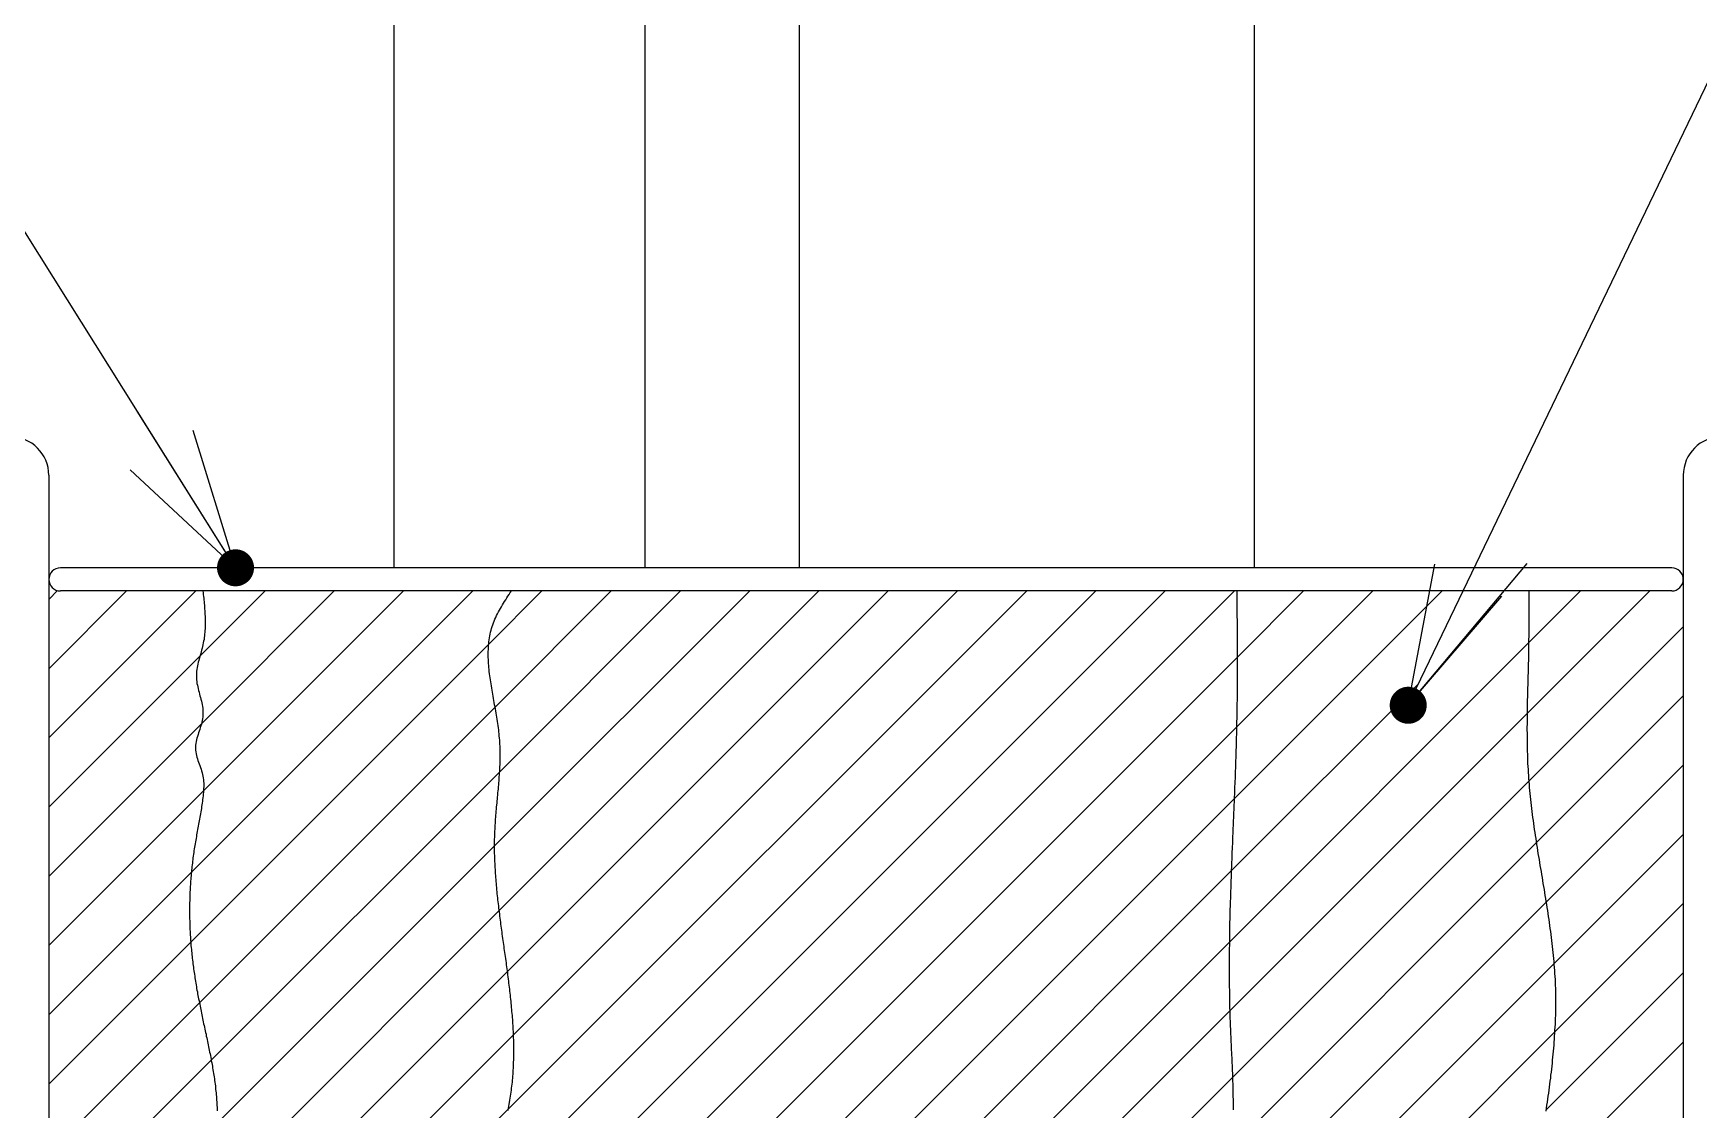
# Model space of a CAD drawing. Extents: x 443 to 1217, y -1921 to -677.
# Drawn here: x 689.72 to 710.76, y -1007.81 to -994.21 of the extents above; entities that cross this region are included whole.
import ezdxf

# ---------------------------------------------------------------- set-up
doc = ezdxf.new("R2010")
doc.units = 0
doc.header["$MEASUREMENT"] = 0
doc.layers.get('0').update_dxf_attribs({"linetype": 'CONTINUOUS'})
doc.layers.add('3', color=8, linetype='CONTINUOUS')
doc.layers.add('5', color=7, linetype='CONTINUOUS')

msp = doc.modelspace()

# ---------------------------------------------------------------- linework, layer by layer
at = {"color": 7, "linetype": 'Continuous'}
for p, q in [((707.091, -1002.703), (717.387, -981.276)), ((692.278, -1000.966), (688.324, -994.661))]:
    msp.add_line(p, q, dxfattribs=at)
at = {"color": 8}
for p, q in [((692.278, -1000.966), (691.036, -998.986)), ((692.278, -1000.966), (691.744, -999.231)), ((692.278, -1000.966), (690.949, -999.73)), ((707.091, -1002.703), (708.595, -1000.913)), ((707.091, -1002.703), (707.427, -1000.919)), ((707.091, -1002.703), (708.274, -1001.326))]:
    msp.add_line(p, q, dxfattribs=at)
at = {"color": 8, "linetype": 'Continuous'}
for p, q in [((689.918, -1001.367), (690.031, -1001.254)), ((689.918, -1003.116), (691.776, -1001.258)), ((689.918, -1002.241), (690.902, -1001.258)), ((691.72, -1004.813), (695.275, -1001.258)), ((691.83, -1002.079), (692.651, -1001.258)), ((691.847, -1002.937), (693.525, -1001.258)), ((691.874, -1003.785), (694.4, -1001.258)), ((695.476, -1001.932), (696.149, -1001.258)), ((695.551, -1004.481), (698.773, -1001.258)), ((695.557, -1002.725), (697.024, -1001.258)), ((695.585, -1008.819), (703.146, -1001.258)), ((695.609, -1005.297), (699.648, -1001.258)), ((695.615, -1003.542), (697.898, -1001.258)), ((695.647, -1010.507), (704.895, -1001.258)), ((695.669, -1009.61), (704.021, -1001.258)), ((695.713, -1006.067), (700.522, -1001.258)), ((695.724, -1007.806), (702.272, -1001.258)), ((695.79, -1006.866), (701.397, -1001.258)), ((704.897, -1003.88), (707.519, -1001.258)), ((704.927, -1002.976), (706.645, -1001.258)), ((704.935, -1002.094), (705.77, -1001.258)), ((708.597, -1002.804), (710.143, -1001.258)), ((708.617, -1001.91), (709.268, -1001.258)), ((708.618, -1003.658), (710.566, -1001.71)), ((691.712, -1005.696), (695.476, -1001.932)), ((704.836, -1005.691), (708.617, -1001.91)), ((689.918, -1003.991), (691.83, -1002.079)), ((695.579, -1011.449), (704.935, -1002.094)), ((704.86, -1004.792), (707.216, -1002.436)), ((708.713, -1004.438), (710.566, -1002.585)), ((691.821, -1006.461), (695.557, -1002.725)), ((704.841, -1006.56), (708.597, -1002.804)), ((689.918, -1004.865), (691.847, -1002.937)), ((695.739, -1012.164), (704.927, -1002.976)), ((708.836, -1005.189), (710.566, -1003.459)), ((691.971, -1007.186), (695.615, -1003.542)), ((704.876, -1007.4), (708.618, -1003.658)), ((689.918, -1005.74), (691.874, -1003.785)), ((695.693, -1013.085), (704.897, -1003.88)), ((692.042, -1007.989), (695.551, -1004.481)), ((704.867, -1008.284), (708.713, -1004.438)), ((708.936, -1005.964), (710.566, -1004.334)), ((689.918, -1006.614), (691.72, -1004.813)), ((695.688, -1013.964), (704.86, -1004.792)), ((691.863, -1009.043), (695.609, -1005.297)), ((704.75, -1009.275), (708.836, -1005.189)), ((708.945, -1006.83), (710.566, -1005.209)), ((689.918, -1007.489), (691.712, -1005.696)), ((695.754, -1014.773), (704.836, -1005.691)), ((704.61, -1010.29), (708.936, -1005.964)), ((691.737, -1010.044), (695.713, -1006.067)), ((708.836, -1007.813), (710.566, -1006.083)), ((689.918, -1008.364), (691.821, -1006.461)), ((695.709, -1015.693), (704.841, -1006.56)), ((704.579, -1011.196), (708.945, -1006.83)), ((691.645, -1011.01), (695.79, -1006.866)), ((708.669, -1008.855), (710.566, -1006.958)), ((689.918, -1009.238), (691.971, -1007.186)), ((696.409, -1015.867), (704.876, -1007.4)), ((691.59, -1011.94), (695.724, -1007.806))]:
    msp.add_line(p, q, dxfattribs=at)
at = {"color": 8, "const_width": 0.234}
for points in [[(692.223, -1001.069, 1), (692.333, -1000.863, 1), (692.223, -1001.069)], [(706.975, -1002.712, 1), (707.208, -1002.694, 1), (706.975, -1002.712)]]:
    msp.add_lwpolyline(points, format="xyb", dxfattribs=at)
at = {"layer": '3', "color": 3, "linetype": 'Continuous'}
for p, q in [((689.918, -999.797), (689.918, -1018.594)), ((710.566, -999.797), (710.566, -1018.594)), ((710.42, -1000.966), (690.065, -1000.966)), ((710.42, -1001.258), (690.065, -1001.258))]:
    msp.add_line(p, q, dxfattribs=at)
at = {"layer": '3', "color": 3}
for p, q in [((691.867, -1001.258), (691.869, -1001.281)), ((691.869, -1001.281), (691.871, -1001.304)), ((691.871, -1001.304), (691.873, -1001.327)), ((691.873, -1001.327), (691.876, -1001.35)), ((691.876, -1001.35), (691.879, -1001.372)), ((695.677, -1001.39), (695.691, -1001.369)), ((695.691, -1001.369), (695.705, -1001.347)), ((695.705, -1001.347), (695.719, -1001.325)), ((695.719, -1001.325), (695.733, -1001.302)), ((695.733, -1001.302), (695.748, -1001.28)), ((695.748, -1001.28), (695.762, -1001.258)), ((704.929, -1001.291), (704.929, -1001.258)), ((704.929, -1001.324), (704.929, -1001.291)), ((704.929, -1001.358), (704.929, -1001.324)), ((704.93, -1001.39), (704.929, -1001.358)), ((708.618, -1001.297), (708.618, -1001.258)), ((708.618, -1001.335), (708.618, -1001.297)), ((708.618, -1001.373), (708.618, -1001.335)), ((691.879, -1001.372), (691.881, -1001.395)), ((691.881, -1001.395), (691.883, -1001.418)), ((691.883, -1001.418), (691.884, -1001.44)), ((691.884, -1001.44), (691.886, -1001.463)), ((691.886, -1001.463), (691.888, -1001.486)), ((691.888, -1001.486), (691.89, -1001.509)), ((691.89, -1001.509), (691.891, -1001.532)), ((691.891, -1001.532), (691.892, -1001.555)), ((691.892, -1001.555), (691.893, -1001.577)), ((691.893, -1001.577), (691.894, -1001.6)), ((695.566, -1001.593), (695.576, -1001.57)), ((695.576, -1001.57), (695.587, -1001.547)), ((695.587, -1001.547), (695.599, -1001.524)), ((695.599, -1001.524), (695.611, -1001.503)), ((695.611, -1001.503), (695.623, -1001.48)), ((695.623, -1001.48), (695.636, -1001.458)), ((695.636, -1001.458), (695.649, -1001.435)), ((695.649, -1001.435), (695.664, -1001.413)), ((695.664, -1001.413), (695.677, -1001.39)), ((704.93, -1001.423), (704.93, -1001.39)), ((704.93, -1001.456), (704.93, -1001.423)), ((704.932, -1001.488), (704.93, -1001.456)), ((704.932, -1001.522), (704.932, -1001.488)), ((704.932, -1001.555), (704.932, -1001.522)), ((704.932, -1001.588), (704.932, -1001.555)), ((708.618, -1001.411), (708.618, -1001.373)), ((708.619, -1001.449), (708.618, -1001.411)), ((708.619, -1001.487), (708.619, -1001.449)), ((708.619, -1001.525), (708.619, -1001.487)), ((708.619, -1001.564), (708.619, -1001.525)), ((708.619, -1001.602), (708.619, -1001.564)), ((691.89, -1001.781), (691.887, -1001.803)), ((691.892, -1001.759), (691.89, -1001.781)), ((691.893, -1001.736), (691.892, -1001.759)), ((691.894, -1001.713), (691.893, -1001.736)), ((691.894, -1001.6), (691.894, -1001.622)), ((691.894, -1001.622), (691.895, -1001.645)), ((691.895, -1001.668), (691.894, -1001.69)), ((691.894, -1001.69), (691.894, -1001.713)), ((691.895, -1001.645), (691.895, -1001.668)), ((695.495, -1001.803), (695.5, -1001.779)), ((695.5, -1001.779), (695.506, -1001.755)), ((695.506, -1001.755), (695.512, -1001.733)), ((695.512, -1001.733), (695.52, -1001.709)), ((695.52, -1001.709), (695.527, -1001.686)), ((695.527, -1001.686), (695.536, -1001.662)), ((695.536, -1001.662), (695.545, -1001.639)), ((695.545, -1001.639), (695.555, -1001.616)), ((695.555, -1001.616), (695.566, -1001.593)), ((704.933, -1001.62), (704.932, -1001.588)), ((704.933, -1001.654), (704.933, -1001.62)), ((704.933, -1001.687), (704.933, -1001.654)), ((704.933, -1001.719), (704.933, -1001.687)), ((704.933, -1001.752), (704.933, -1001.719)), ((704.934, -1001.786), (704.933, -1001.752)), ((704.934, -1001.819), (704.934, -1001.786)), ((708.618, -1001.755), (708.619, -1001.717)), ((708.618, -1001.794), (708.618, -1001.755)), ((708.619, -1001.64), (708.619, -1001.602)), ((708.619, -1001.678), (708.619, -1001.64)), ((708.619, -1001.717), (708.619, -1001.678)), ((691.857, -1001.982), (691.85, -1002.005)), ((691.862, -1001.96), (691.857, -1001.982)), ((691.867, -1001.939), (691.862, -1001.96)), ((691.871, -1001.916), (691.867, -1001.939)), ((691.875, -1001.893), (691.871, -1001.916)), ((691.88, -1001.871), (691.875, -1001.893)), ((691.883, -1001.848), (691.88, -1001.871)), ((691.885, -1001.826), (691.883, -1001.848)), ((691.887, -1001.803), (691.885, -1001.826)), ((695.471, -1002.025), (695.472, -1002)), ((695.472, -1002), (695.473, -1001.975)), ((695.473, -1001.975), (695.474, -1001.949)), ((695.474, -1001.949), (695.476, -1001.925)), ((695.476, -1001.925), (695.479, -1001.9)), ((695.479, -1001.9), (695.482, -1001.876)), ((695.482, -1001.876), (695.486, -1001.851)), ((695.486, -1001.851), (695.49, -1001.827)), ((695.49, -1001.827), (695.495, -1001.803)), ((704.934, -1001.851), (704.934, -1001.819)), ((704.934, -1001.884), (704.934, -1001.851)), ((704.934, -1001.918), (704.934, -1001.884)), ((704.934, -1001.951), (704.934, -1001.918)), ((704.935, -1001.983), (704.934, -1001.951)), ((704.935, -1002.016), (704.935, -1001.983)), ((708.615, -1002.022), (708.616, -1001.984)), ((708.616, -1001.946), (708.617, -1001.908)), ((708.616, -1001.984), (708.616, -1001.946)), ((708.617, -1001.87), (708.618, -1001.832)), ((708.617, -1001.908), (708.617, -1001.87)), ((708.618, -1001.832), (708.618, -1001.794)), ((691.798, -1002.204), (691.794, -1002.226)), ((691.802, -1002.183), (691.798, -1002.204)), ((691.808, -1002.16), (691.802, -1002.183)), ((691.813, -1002.138), (691.808, -1002.16)), ((691.82, -1002.116), (691.813, -1002.138)), ((691.826, -1002.093), (691.82, -1002.116)), ((691.832, -1002.072), (691.826, -1002.093)), ((691.838, -1002.05), (691.832, -1002.072)), ((691.845, -1002.027), (691.838, -1002.05)), ((691.85, -1002.005), (691.845, -1002.027)), ((695.471, -1002.049), (695.471, -1002.025)), ((695.471, -1002.075), (695.471, -1002.049)), ((695.471, -1002.1), (695.471, -1002.075)), ((695.472, -1002.125), (695.471, -1002.1)), ((695.473, -1002.15), (695.472, -1002.125)), ((695.475, -1002.175), (695.473, -1002.15)), ((695.477, -1002.201), (695.475, -1002.175)), ((695.479, -1002.226), (695.477, -1002.201)), ((704.935, -1002.049), (704.935, -1002.016)), ((704.935, -1002.082), (704.935, -1002.049)), ((704.935, -1002.115), (704.935, -1002.082)), ((704.935, -1002.148), (704.935, -1002.115)), ((704.935, -1002.18), (704.935, -1002.148)), ((704.935, -1002.214), (704.935, -1002.18)), ((708.611, -1002.214), (708.612, -1002.176)), ((708.612, -1002.176), (708.613, -1002.137)), ((708.613, -1002.099), (708.614, -1002.061)), ((708.613, -1002.137), (708.613, -1002.099)), ((708.614, -1002.061), (708.615, -1002.022)), ((691.784, -1002.316), (691.783, -1002.337)), ((691.783, -1002.337), (691.784, -1002.36)), ((691.785, -1002.293), (691.784, -1002.316)), ((691.784, -1002.36), (691.785, -1002.382)), ((691.787, -1002.271), (691.785, -1002.293)), ((691.785, -1002.382), (691.788, -1002.404)), ((691.79, -1002.249), (691.787, -1002.271)), ((691.788, -1002.404), (691.791, -1002.427)), ((691.794, -1002.226), (691.79, -1002.249)), ((695.482, -1002.252), (695.479, -1002.226)), ((695.484, -1002.277), (695.482, -1002.252)), ((695.487, -1002.304), (695.484, -1002.277)), ((695.49, -1002.33), (695.487, -1002.304)), ((695.494, -1002.356), (695.49, -1002.33)), ((695.498, -1002.381), (695.494, -1002.356)), ((695.501, -1002.407), (695.498, -1002.381)), ((695.506, -1002.433), (695.501, -1002.407)), ((704.934, -1002.412), (704.935, -1002.379)), ((704.934, -1002.444), (704.934, -1002.412)), ((704.935, -1002.247), (704.935, -1002.214)), ((704.935, -1002.28), (704.935, -1002.247)), ((704.935, -1002.312), (704.935, -1002.28)), ((704.935, -1002.346), (704.935, -1002.312)), ((704.935, -1002.379), (704.935, -1002.346)), ((708.605, -1002.405), (708.606, -1002.367)), ((708.605, -1002.443), (708.605, -1002.405)), ((708.606, -1002.367), (708.607, -1002.329)), ((708.607, -1002.329), (708.609, -1002.291)), ((708.609, -1002.291), (708.61, -1002.252)), ((708.61, -1002.252), (708.611, -1002.214)), ((691.791, -1002.427), (691.796, -1002.449)), ((691.796, -1002.449), (691.8, -1002.471)), ((691.8, -1002.471), (691.806, -1002.493)), ((691.806, -1002.493), (691.811, -1002.516)), ((691.811, -1002.516), (691.817, -1002.538)), ((691.817, -1002.538), (691.823, -1002.561)), ((691.823, -1002.561), (691.829, -1002.583)), ((691.829, -1002.583), (691.835, -1002.606)), ((691.835, -1002.606), (691.841, -1002.627)), ((691.841, -1002.627), (691.846, -1002.65)), ((695.51, -1002.459), (695.506, -1002.433)), ((695.514, -1002.486), (695.51, -1002.459)), ((695.519, -1002.512), (695.514, -1002.486)), ((695.523, -1002.538), (695.519, -1002.512)), ((695.527, -1002.564), (695.523, -1002.538)), ((695.533, -1002.59), (695.527, -1002.564)), ((695.537, -1002.616), (695.533, -1002.59)), ((695.542, -1002.643), (695.537, -1002.616)), ((704.933, -1002.576), (704.934, -1002.543)), ((704.933, -1002.609), (704.933, -1002.576)), ((704.933, -1002.643), (704.933, -1002.609)), ((704.934, -1002.477), (704.934, -1002.444)), ((704.934, -1002.511), (704.934, -1002.477)), ((704.934, -1002.543), (704.934, -1002.511)), ((708.6, -1002.635), (708.601, -1002.597)), ((708.601, -1002.597), (708.602, -1002.558)), ((708.602, -1002.558), (708.603, -1002.519)), ((708.603, -1002.519), (708.604, -1002.481)), ((708.604, -1002.481), (708.605, -1002.443)), ((691.846, -1002.65), (691.851, -1002.672)), ((691.851, -1002.672), (691.856, -1002.695)), ((691.856, -1002.695), (691.86, -1002.717)), ((691.86, -1002.717), (691.863, -1002.74)), ((691.863, -1002.74), (691.866, -1002.761)), ((691.867, -1002.829), (691.865, -1002.851)), ((691.866, -1002.761), (691.867, -1002.784)), ((691.867, -1002.784), (691.867, -1002.806)), ((691.867, -1002.806), (691.867, -1002.829)), ((695.547, -1002.67), (695.542, -1002.643)), ((695.551, -1002.696), (695.547, -1002.67)), ((695.556, -1002.722), (695.551, -1002.696)), ((695.561, -1002.748), (695.556, -1002.722)), ((695.566, -1002.774), (695.561, -1002.748)), ((695.57, -1002.802), (695.566, -1002.774)), ((695.574, -1002.828), (695.57, -1002.802)), ((695.579, -1002.854), (695.574, -1002.828)), ((704.929, -1002.84), (704.93, -1002.807)), ((704.929, -1002.873), (704.929, -1002.84)), ((704.93, -1002.773), (704.932, -1002.741)), ((704.93, -1002.807), (704.93, -1002.773)), ((704.932, -1002.675), (704.933, -1002.643)), ((704.932, -1002.708), (704.932, -1002.675)), ((704.932, -1002.741), (704.932, -1002.708)), ((708.597, -1002.864), (708.598, -1002.826)), ((708.598, -1002.788), (708.599, -1002.749)), ((708.598, -1002.826), (708.598, -1002.788)), ((708.599, -1002.711), (708.6, -1002.673)), ((708.599, -1002.749), (708.599, -1002.711)), ((708.6, -1002.673), (708.6, -1002.635)), ((691.812, -1003.051), (691.805, -1003.074)), ((691.819, -1003.029), (691.812, -1003.051)), ((691.826, -1003.007), (691.819, -1003.029)), ((691.833, -1002.985), (691.826, -1003.007)), ((691.839, -1002.963), (691.833, -1002.985)), ((691.846, -1002.94), (691.839, -1002.963)), ((691.851, -1002.918), (691.846, -1002.94)), ((691.857, -1002.895), (691.851, -1002.918)), ((691.861, -1002.874), (691.857, -1002.895)), ((691.865, -1002.851), (691.861, -1002.874)), ((695.583, -1002.88), (695.579, -1002.854)), ((695.587, -1002.906), (695.583, -1002.88)), ((695.592, -1002.932), (695.587, -1002.906)), ((695.595, -1002.96), (695.592, -1002.932)), ((695.598, -1002.986), (695.595, -1002.96)), ((695.602, -1003.012), (695.598, -1002.986)), ((695.605, -1003.038), (695.602, -1003.012)), ((695.608, -1003.064), (695.605, -1003.038)), ((704.925, -1003.037), (704.926, -1003.004)), ((704.925, -1003.071), (704.925, -1003.037)), ((704.926, -1003.004), (704.927, -1002.972)), ((704.927, -1002.972), (704.928, -1002.939)), ((704.928, -1002.905), (704.929, -1002.873)), ((704.928, -1002.939), (704.928, -1002.905)), ((708.595, -1002.978), (708.597, -1002.94)), ((708.595, -1003.016), (708.595, -1002.978)), ((708.597, -1003.055), (708.595, -1003.016)), ((708.597, -1002.902), (708.597, -1002.864)), ((708.597, -1002.94), (708.597, -1002.902)), ((691.773, -1003.228), (691.772, -1003.25)), ((691.772, -1003.25), (691.773, -1003.271)), ((691.774, -1003.206), (691.773, -1003.228)), ((691.777, -1003.184), (691.774, -1003.206)), ((691.782, -1003.162), (691.777, -1003.184)), ((691.786, -1003.14), (691.782, -1003.162)), ((691.791, -1003.118), (691.786, -1003.14)), ((691.798, -1003.096), (691.791, -1003.118)), ((691.805, -1003.074), (691.798, -1003.096)), ((695.61, -1003.09), (695.608, -1003.064)), ((695.612, -1003.117), (695.61, -1003.09)), ((695.615, -1003.143), (695.612, -1003.117)), ((695.617, -1003.169), (695.615, -1003.143)), ((695.618, -1003.195), (695.617, -1003.169)), ((695.619, -1003.221), (695.618, -1003.195)), ((695.62, -1003.247), (695.619, -1003.221)), ((695.621, -1003.272), (695.62, -1003.247)), ((704.92, -1003.268), (704.921, -1003.235)), ((704.921, -1003.235), (704.922, -1003.202)), ((704.922, -1003.169), (704.923, -1003.136)), ((704.922, -1003.202), (704.922, -1003.169)), ((704.923, -1003.136), (704.924, -1003.104)), ((704.924, -1003.104), (704.925, -1003.071)), ((708.597, -1003.094), (708.597, -1003.055)), ((708.597, -1003.132), (708.597, -1003.094)), ((708.597, -1003.17), (708.597, -1003.132)), ((708.598, -1003.208), (708.597, -1003.17)), ((708.599, -1003.246), (708.598, -1003.208)), ((708.6, -1003.284), (708.599, -1003.246)), ((691.773, -1003.271), (691.776, -1003.293)), ((691.776, -1003.293), (691.779, -1003.315)), ((691.779, -1003.315), (691.785, -1003.337)), ((691.785, -1003.337), (691.79, -1003.359)), ((691.79, -1003.359), (691.797, -1003.379)), ((691.797, -1003.379), (691.803, -1003.401)), ((691.803, -1003.401), (691.811, -1003.423)), ((691.811, -1003.423), (691.82, -1003.445)), ((691.82, -1003.445), (691.827, -1003.466)), ((691.827, -1003.466), (691.835, -1003.488)), ((695.618, -1003.48), (695.619, -1003.453)), ((695.619, -1003.453), (695.62, -1003.428)), ((695.62, -1003.402), (695.621, -1003.376)), ((695.62, -1003.428), (695.62, -1003.402)), ((695.621, -1003.299), (695.621, -1003.272)), ((695.621, -1003.325), (695.621, -1003.299)), ((695.621, -1003.351), (695.621, -1003.325)), ((695.621, -1003.376), (695.621, -1003.351)), ((704.912, -1003.498), (704.913, -1003.465)), ((704.913, -1003.465), (704.914, -1003.433)), ((704.914, -1003.433), (704.915, -1003.4)), ((704.915, -1003.4), (704.916, -1003.366)), ((704.916, -1003.366), (704.917, -1003.334)), ((704.917, -1003.334), (704.918, -1003.301)), ((704.918, -1003.301), (704.92, -1003.268)), ((708.601, -1003.323), (708.6, -1003.284)), ((708.602, -1003.361), (708.601, -1003.323)), ((708.603, -1003.399), (708.602, -1003.361)), ((708.604, -1003.437), (708.603, -1003.399)), ((708.606, -1003.475), (708.604, -1003.437)), ((691.835, -1003.488), (691.843, -1003.51)), ((691.843, -1003.51), (691.85, -1003.532)), ((691.85, -1003.532), (691.857, -1003.555)), ((691.857, -1003.555), (691.862, -1003.577)), ((691.862, -1003.577), (691.867, -1003.598)), ((691.867, -1003.598), (691.871, -1003.621)), ((691.871, -1003.621), (691.873, -1003.643)), ((691.873, -1003.643), (691.875, -1003.666)), ((691.875, -1003.666), (691.876, -1003.689)), ((695.605, -1003.684), (695.607, -1003.658)), ((695.607, -1003.658), (695.608, -1003.633)), ((695.608, -1003.633), (695.61, -1003.607)), ((695.61, -1003.607), (695.612, -1003.582)), ((695.612, -1003.582), (695.614, -1003.556)), ((695.614, -1003.556), (695.616, -1003.531)), ((695.616, -1003.531), (695.617, -1003.505)), ((695.617, -1003.505), (695.618, -1003.48)), ((704.904, -1003.696), (704.905, -1003.663)), ((704.905, -1003.663), (704.908, -1003.63)), ((704.908, -1003.63), (704.909, -1003.597)), ((704.909, -1003.597), (704.91, -1003.565)), ((704.91, -1003.565), (704.911, -1003.532)), ((704.911, -1003.532), (704.912, -1003.498)), ((708.609, -1003.513), (708.606, -1003.475)), ((708.611, -1003.551), (708.609, -1003.513)), ((708.613, -1003.59), (708.611, -1003.551)), ((708.615, -1003.628), (708.613, -1003.59)), ((708.618, -1003.666), (708.615, -1003.628)), ((708.622, -1003.704), (708.618, -1003.666)), ((691.861, -1003.894), (691.859, -1003.915)), ((691.865, -1003.871), (691.861, -1003.894)), ((691.868, -1003.848), (691.865, -1003.871)), ((691.87, -1003.825), (691.868, -1003.848)), ((691.872, -1003.802), (691.87, -1003.825)), ((691.874, -1003.779), (691.872, -1003.802)), ((691.875, -1003.756), (691.874, -1003.779)), ((691.876, -1003.735), (691.875, -1003.756)), ((691.876, -1003.689), (691.876, -1003.712)), ((691.876, -1003.712), (691.876, -1003.735)), ((695.583, -1003.913), (695.586, -1003.887)), ((695.586, -1003.887), (695.588, -1003.862)), ((695.588, -1003.862), (695.591, -1003.837)), ((695.591, -1003.837), (695.593, -1003.811)), ((695.593, -1003.811), (695.595, -1003.786)), ((695.595, -1003.786), (695.598, -1003.761)), ((695.598, -1003.761), (695.6, -1003.735)), ((695.6, -1003.735), (695.603, -1003.71)), ((695.603, -1003.71), (695.605, -1003.684)), ((704.896, -1003.926), (704.897, -1003.894)), ((704.897, -1003.894), (704.898, -1003.861)), ((704.898, -1003.861), (704.9, -1003.828)), ((704.9, -1003.828), (704.901, -1003.795)), ((704.901, -1003.795), (704.902, -1003.762)), ((704.902, -1003.762), (704.903, -1003.729)), ((704.903, -1003.729), (704.904, -1003.696)), ((708.625, -1003.741), (708.622, -1003.704)), ((708.628, -1003.779), (708.625, -1003.741)), ((708.631, -1003.817), (708.628, -1003.779)), ((708.636, -1003.856), (708.631, -1003.817)), ((708.639, -1003.894), (708.636, -1003.856)), ((708.643, -1003.932), (708.639, -1003.894)), ((691.831, -1004.095), (691.827, -1004.118)), ((691.835, -1004.074), (691.831, -1004.095)), ((691.838, -1004.051), (691.835, -1004.074)), ((691.842, -1004.029), (691.838, -1004.051)), ((691.846, -1004.006), (691.842, -1004.029)), ((691.849, -1003.983), (691.846, -1004.006)), ((691.853, -1003.961), (691.849, -1003.983)), ((691.856, -1003.938), (691.853, -1003.961)), ((691.859, -1003.915), (691.856, -1003.938)), ((695.566, -1004.116), (695.568, -1004.091)), ((695.568, -1004.091), (695.57, -1004.066)), ((695.57, -1004.066), (695.572, -1004.04)), ((695.572, -1004.04), (695.574, -1004.015)), ((695.574, -1004.015), (695.576, -1003.99)), ((695.576, -1003.99), (695.579, -1003.963)), ((695.579, -1003.963), (695.581, -1003.938)), ((695.581, -1003.938), (695.583, -1003.913)), ((704.887, -1004.124), (704.889, -1004.091)), ((704.889, -1004.091), (704.89, -1004.058)), ((704.89, -1004.058), (704.891, -1004.026)), ((704.891, -1004.026), (704.892, -1003.993)), ((704.892, -1003.993), (704.894, -1003.959)), ((704.894, -1003.959), (704.896, -1003.926)), ((708.648, -1003.97), (708.643, -1003.932)), ((708.652, -1004.008), (708.648, -1003.97)), ((708.658, -1004.046), (708.652, -1004.008)), ((708.662, -1004.084), (708.658, -1004.046)), ((708.667, -1004.121), (708.662, -1004.084)), ((691.795, -1004.296), (691.791, -1004.318)), ((691.799, -1004.274), (691.795, -1004.296)), ((691.803, -1004.251), (691.799, -1004.274)), ((691.807, -1004.229), (691.803, -1004.251)), ((691.811, -1004.206), (691.807, -1004.229)), ((691.815, -1004.185), (691.811, -1004.206)), ((691.819, -1004.163), (691.815, -1004.185)), ((691.823, -1004.14), (691.819, -1004.163)), ((691.827, -1004.118), (691.823, -1004.14)), ((695.554, -1004.32), (695.555, -1004.294)), ((695.555, -1004.294), (695.556, -1004.269)), ((695.556, -1004.269), (695.557, -1004.244)), ((695.557, -1004.244), (695.558, -1004.217)), ((695.558, -1004.217), (695.56, -1004.192)), ((695.56, -1004.192), (695.561, -1004.167)), ((695.561, -1004.167), (695.563, -1004.141)), ((695.563, -1004.141), (695.566, -1004.116)), ((704.879, -1004.322), (704.88, -1004.289)), ((704.88, -1004.289), (704.881, -1004.256)), ((704.881, -1004.256), (704.884, -1004.223)), ((704.884, -1004.223), (704.885, -1004.19)), ((704.885, -1004.19), (704.886, -1004.157)), ((704.886, -1004.157), (704.887, -1004.124)), ((708.672, -1004.16), (708.667, -1004.121)), ((708.677, -1004.198), (708.672, -1004.16)), ((708.683, -1004.236), (708.677, -1004.198)), ((708.688, -1004.274), (708.683, -1004.236)), ((708.694, -1004.312), (708.688, -1004.274)), ((708.699, -1004.349), (708.694, -1004.312)), ((691.757, -1004.518), (691.753, -1004.541)), ((691.76, -1004.496), (691.757, -1004.518)), ((691.764, -1004.473), (691.76, -1004.496)), ((691.768, -1004.452), (691.764, -1004.473)), ((691.772, -1004.43), (691.768, -1004.452)), ((691.775, -1004.407), (691.772, -1004.43)), ((691.779, -1004.385), (691.775, -1004.407)), ((691.783, -1004.362), (691.779, -1004.385)), ((691.787, -1004.341), (691.783, -1004.362)), ((691.791, -1004.318), (691.787, -1004.341)), ((695.55, -1004.472), (695.551, -1004.446)), ((695.551, -1004.497), (695.55, -1004.472)), ((695.551, -1004.396), (695.552, -1004.37)), ((695.551, -1004.421), (695.551, -1004.396)), ((695.551, -1004.446), (695.551, -1004.421)), ((695.551, -1004.523), (695.551, -1004.497)), ((695.551, -1004.549), (695.551, -1004.523)), ((695.552, -1004.345), (695.554, -1004.32)), ((695.552, -1004.37), (695.552, -1004.345)), ((704.869, -1004.552), (704.872, -1004.519)), ((704.872, -1004.519), (704.873, -1004.487)), ((704.873, -1004.487), (704.874, -1004.454)), ((704.874, -1004.454), (704.875, -1004.42)), ((704.875, -1004.42), (704.876, -1004.387)), ((704.876, -1004.387), (704.878, -1004.355)), ((704.878, -1004.355), (704.879, -1004.322)), ((708.706, -1004.387), (708.699, -1004.349)), ((708.711, -1004.426), (708.706, -1004.387)), ((708.718, -1004.464), (708.711, -1004.426)), ((708.723, -1004.502), (708.718, -1004.464)), ((708.73, -1004.539), (708.723, -1004.502)), ((691.729, -1004.721), (691.727, -1004.743)), ((691.733, -1004.698), (691.729, -1004.721)), ((691.735, -1004.675), (691.733, -1004.698)), ((691.738, -1004.653), (691.735, -1004.675)), ((691.74, -1004.63), (691.738, -1004.653)), ((691.744, -1004.609), (691.74, -1004.63)), ((691.747, -1004.586), (691.744, -1004.609)), ((691.75, -1004.563), (691.747, -1004.586)), ((691.753, -1004.541), (691.75, -1004.563)), ((695.551, -1004.574), (695.551, -1004.549)), ((695.552, -1004.6), (695.551, -1004.574)), ((695.554, -1004.625), (695.552, -1004.6)), ((695.554, -1004.65), (695.554, -1004.625)), ((695.555, -1004.676), (695.554, -1004.65)), ((695.556, -1004.701), (695.555, -1004.676)), ((695.558, -1004.727), (695.556, -1004.701)), ((695.559, -1004.752), (695.558, -1004.727)), ((704.862, -1004.75), (704.863, -1004.717)), ((704.863, -1004.717), (704.865, -1004.684)), ((704.865, -1004.684), (704.866, -1004.651)), ((704.866, -1004.651), (704.867, -1004.618)), ((704.867, -1004.618), (704.868, -1004.586)), ((704.868, -1004.586), (704.869, -1004.552)), ((708.735, -1004.577), (708.73, -1004.539)), ((708.742, -1004.615), (708.735, -1004.577)), ((708.748, -1004.653), (708.742, -1004.615)), ((708.754, -1004.691), (708.748, -1004.653)), ((708.76, -1004.728), (708.754, -1004.691)), ((708.767, -1004.767), (708.76, -1004.728)), ((691.711, -1004.925), (691.709, -1004.946)), ((691.712, -1004.902), (691.711, -1004.925)), ((691.714, -1004.879), (691.712, -1004.902)), ((691.716, -1004.856), (691.714, -1004.879)), ((691.718, -1004.833), (691.716, -1004.856)), ((691.721, -1004.811), (691.718, -1004.833)), ((691.723, -1004.788), (691.721, -1004.811)), ((691.725, -1004.766), (691.723, -1004.788)), ((691.727, -1004.743), (691.725, -1004.766)), ((695.56, -1004.778), (695.559, -1004.752)), ((695.562, -1004.804), (695.56, -1004.778)), ((695.563, -1004.829), (695.562, -1004.804)), ((695.566, -1004.855), (695.563, -1004.829)), ((695.567, -1004.88), (695.566, -1004.855)), ((695.569, -1004.906), (695.567, -1004.88)), ((695.571, -1004.931), (695.569, -1004.906)), ((695.573, -1004.956), (695.571, -1004.931)), ((704.855, -1004.948), (704.856, -1004.915)), ((704.856, -1004.915), (704.857, -1004.881)), ((704.857, -1004.881), (704.858, -1004.848)), ((704.858, -1004.848), (704.86, -1004.816)), ((704.86, -1004.816), (704.861, -1004.783)), ((704.861, -1004.783), (704.862, -1004.75)), ((708.773, -1004.805), (708.767, -1004.767)), ((708.78, -1004.843), (708.773, -1004.805)), ((708.786, -1004.88), (708.78, -1004.843)), ((708.792, -1004.918), (708.786, -1004.88)), ((708.798, -1004.956), (708.792, -1004.918)), ((691.7, -1005.128), (691.699, -1005.151)), ((691.699, -1005.151), (691.699, -1005.174)), ((691.701, -1005.106), (691.7, -1005.128)), ((691.702, -1005.083), (691.701, -1005.106)), ((691.703, -1005.038), (691.702, -1005.061)), ((691.702, -1005.061), (691.702, -1005.083)), ((691.705, -1005.015), (691.703, -1005.038)), ((691.706, -1004.992), (691.705, -1005.015)), ((691.708, -1004.969), (691.706, -1004.992)), ((691.709, -1004.946), (691.708, -1004.969)), ((695.575, -1004.982), (695.573, -1004.956)), ((695.578, -1005.007), (695.575, -1004.982)), ((695.58, -1005.034), (695.578, -1005.007)), ((695.583, -1005.059), (695.58, -1005.034)), ((695.585, -1005.085), (695.583, -1005.059)), ((695.587, -1005.11), (695.585, -1005.085)), ((695.591, -1005.136), (695.587, -1005.11)), ((695.593, -1005.161), (695.591, -1005.136)), ((704.848, -1005.178), (704.849, -1005.145)), ((704.849, -1005.145), (704.85, -1005.112)), ((704.85, -1005.112), (704.851, -1005.079)), ((704.851, -1005.079), (704.852, -1005.047)), ((704.852, -1005.047), (704.853, -1005.013)), ((704.853, -1005.013), (704.854, -1004.98)), ((704.854, -1004.98), (704.855, -1004.948)), ((708.805, -1004.994), (708.798, -1004.956)), ((708.811, -1005.031), (708.805, -1004.994)), ((708.817, -1005.07), (708.811, -1005.031)), ((708.823, -1005.108), (708.817, -1005.07)), ((708.83, -1005.146), (708.823, -1005.108)), ((708.835, -1005.183), (708.83, -1005.146)), ((691.698, -1005.243), (691.697, -1005.265)), ((691.697, -1005.265), (691.697, -1005.288)), ((691.697, -1005.288), (691.697, -1005.31)), ((691.697, -1005.31), (691.697, -1005.333)), ((691.697, -1005.333), (691.698, -1005.356)), ((691.699, -1005.174), (691.698, -1005.197)), ((691.698, -1005.197), (691.698, -1005.22)), ((691.698, -1005.22), (691.698, -1005.243)), ((691.698, -1005.356), (691.698, -1005.379)), ((695.596, -1005.187), (695.593, -1005.161)), ((695.599, -1005.212), (695.596, -1005.187)), ((695.602, -1005.239), (695.599, -1005.212)), ((695.605, -1005.264), (695.602, -1005.239)), ((695.608, -1005.29), (695.605, -1005.264)), ((695.611, -1005.315), (695.608, -1005.29)), ((695.615, -1005.341), (695.611, -1005.315)), ((695.618, -1005.366), (695.615, -1005.341)), ((695.621, -1005.392), (695.618, -1005.366)), ((704.842, -1005.376), (704.843, -1005.343)), ((704.843, -1005.309), (704.844, -1005.277)), ((704.843, -1005.343), (704.843, -1005.309)), ((704.844, -1005.277), (704.845, -1005.244)), ((704.845, -1005.244), (704.846, -1005.211)), ((704.846, -1005.211), (704.848, -1005.178)), ((708.842, -1005.221), (708.835, -1005.183)), ((708.847, -1005.259), (708.842, -1005.221)), ((708.854, -1005.296), (708.847, -1005.259)), ((708.859, -1005.334), (708.854, -1005.296)), ((708.865, -1005.373), (708.859, -1005.334)), ((691.698, -1005.379), (691.698, -1005.402)), ((691.698, -1005.402), (691.699, -1005.425)), ((691.699, -1005.425), (691.699, -1005.447)), ((691.699, -1005.447), (691.7, -1005.47)), ((691.7, -1005.47), (691.701, -1005.492)), ((691.701, -1005.492), (691.701, -1005.515)), ((691.701, -1005.515), (691.702, -1005.538)), ((691.702, -1005.538), (691.703, -1005.561)), ((691.703, -1005.561), (691.704, -1005.584)), ((695.624, -1005.417), (695.621, -1005.392)), ((695.628, -1005.443), (695.624, -1005.417)), ((695.631, -1005.468), (695.628, -1005.443)), ((695.634, -1005.495), (695.631, -1005.468)), ((695.637, -1005.52), (695.634, -1005.495)), ((695.642, -1005.546), (695.637, -1005.52)), ((695.645, -1005.571), (695.642, -1005.546)), ((695.648, -1005.597), (695.645, -1005.571)), ((704.837, -1005.606), (704.838, -1005.573)), ((704.838, -1005.573), (704.839, -1005.54)), ((704.839, -1005.508), (704.84, -1005.474)), ((704.839, -1005.54), (704.839, -1005.508)), ((704.84, -1005.441), (704.841, -1005.409)), ((704.84, -1005.474), (704.84, -1005.441)), ((704.841, -1005.409), (704.842, -1005.376)), ((708.87, -1005.411), (708.865, -1005.373)), ((708.876, -1005.448), (708.87, -1005.411)), ((708.881, -1005.486), (708.876, -1005.448)), ((708.886, -1005.524), (708.881, -1005.486)), ((708.892, -1005.561), (708.886, -1005.524)), ((708.896, -1005.599), (708.892, -1005.561)), ((691.704, -1005.584), (691.706, -1005.606)), ((691.706, -1005.606), (691.708, -1005.629)), ((691.708, -1005.629), (691.709, -1005.652)), ((691.709, -1005.652), (691.711, -1005.674)), ((691.711, -1005.674), (691.712, -1005.697)), ((691.712, -1005.697), (691.714, -1005.719)), ((691.714, -1005.719), (691.715, -1005.742)), ((691.715, -1005.742), (691.717, -1005.765)), ((691.717, -1005.765), (691.72, -1005.788)), ((691.72, -1005.788), (691.722, -1005.81)), ((695.652, -1005.622), (695.648, -1005.597)), ((695.656, -1005.648), (695.652, -1005.622)), ((695.659, -1005.674), (695.656, -1005.648)), ((695.663, -1005.7), (695.659, -1005.674)), ((695.666, -1005.726), (695.663, -1005.7)), ((695.67, -1005.751), (695.666, -1005.726)), ((695.673, -1005.777), (695.67, -1005.751)), ((695.677, -1005.802), (695.673, -1005.777)), ((704.835, -1005.77), (704.836, -1005.738)), ((704.835, -1005.804), (704.835, -1005.77)), ((704.836, -1005.705), (704.837, -1005.672)), ((704.836, -1005.738), (704.836, -1005.705)), ((704.837, -1005.64), (704.837, -1005.606)), ((704.837, -1005.672), (704.837, -1005.64)), ((708.901, -1005.637), (708.896, -1005.599)), ((708.906, -1005.674), (708.901, -1005.637)), ((708.91, -1005.713), (708.906, -1005.674)), ((708.915, -1005.751), (708.91, -1005.713)), ((708.919, -1005.788), (708.915, -1005.751)), ((708.922, -1005.826), (708.919, -1005.788)), ((691.722, -1005.81), (691.724, -1005.832)), ((691.724, -1005.832), (691.726, -1005.855)), ((691.726, -1005.855), (691.729, -1005.877)), ((691.729, -1005.877), (691.732, -1005.9)), ((691.732, -1005.9), (691.734, -1005.923)), ((691.734, -1005.923), (691.737, -1005.945)), ((691.737, -1005.945), (691.739, -1005.968)), ((691.739, -1005.968), (691.742, -1005.989)), ((691.742, -1005.989), (691.746, -1006.012)), ((695.681, -1005.828), (695.677, -1005.802)), ((695.684, -1005.853), (695.681, -1005.828)), ((695.688, -1005.879), (695.684, -1005.853)), ((695.691, -1005.904), (695.688, -1005.879)), ((695.695, -1005.931), (695.691, -1005.904)), ((695.699, -1005.956), (695.695, -1005.931)), ((695.702, -1005.982), (695.699, -1005.956)), ((695.705, -1006.008), (695.702, -1005.982)), ((704.833, -1005.902), (704.835, -1005.87)), ((704.833, -1005.936), (704.833, -1005.902)), ((704.833, -1005.969), (704.833, -1005.936)), ((704.833, -1006.001), (704.833, -1005.969)), ((704.835, -1005.837), (704.835, -1005.804)), ((704.835, -1005.87), (704.835, -1005.837)), ((708.927, -1005.864), (708.922, -1005.826)), ((708.93, -1005.902), (708.927, -1005.864)), ((708.933, -1005.939), (708.93, -1005.902)), ((708.937, -1005.977), (708.933, -1005.939)), ((708.94, -1006.016), (708.937, -1005.977)), ((691.746, -1006.012), (691.749, -1006.035)), ((691.749, -1006.035), (691.752, -1006.057)), ((691.752, -1006.057), (691.756, -1006.08)), ((691.756, -1006.08), (691.759, -1006.102)), ((691.759, -1006.102), (691.762, -1006.125)), ((691.762, -1006.125), (691.765, -1006.146)), ((691.765, -1006.146), (691.769, -1006.169)), ((691.769, -1006.169), (691.772, -1006.191)), ((691.772, -1006.191), (691.776, -1006.214)), ((695.709, -1006.033), (695.705, -1006.008)), ((695.713, -1006.059), (695.709, -1006.033)), ((695.716, -1006.084), (695.713, -1006.059)), ((695.719, -1006.11), (695.716, -1006.084)), ((695.722, -1006.135), (695.719, -1006.11)), ((695.726, -1006.162), (695.722, -1006.135)), ((695.729, -1006.187), (695.726, -1006.162)), ((695.732, -1006.213), (695.729, -1006.187)), ((704.833, -1006.034), (704.833, -1006.001)), ((704.833, -1006.068), (704.833, -1006.034)), ((704.833, -1006.101), (704.833, -1006.068)), ((704.833, -1006.133), (704.833, -1006.101)), ((704.835, -1006.166), (704.833, -1006.133)), ((704.835, -1006.2), (704.835, -1006.166)), ((704.835, -1006.232), (704.835, -1006.2)), ((708.942, -1006.053), (708.94, -1006.016)), ((708.945, -1006.091), (708.942, -1006.053)), ((708.948, -1006.129), (708.945, -1006.091)), ((708.95, -1006.166), (708.948, -1006.129)), ((708.951, -1006.204), (708.95, -1006.166)), ((708.953, -1006.242), (708.951, -1006.204)), ((691.776, -1006.214), (691.779, -1006.236)), ((691.779, -1006.236), (691.784, -1006.259)), ((691.784, -1006.259), (691.787, -1006.28)), ((691.787, -1006.28), (691.791, -1006.302)), ((691.791, -1006.302), (691.796, -1006.325)), ((691.796, -1006.325), (691.799, -1006.347)), ((691.799, -1006.347), (691.803, -1006.37)), ((691.803, -1006.37), (691.808, -1006.392)), ((691.808, -1006.392), (691.812, -1006.414)), ((691.812, -1006.414), (691.817, -1006.436)), ((695.736, -1006.238), (695.732, -1006.213)), ((695.739, -1006.264), (695.736, -1006.238)), ((695.741, -1006.289), (695.739, -1006.264)), ((695.744, -1006.315), (695.741, -1006.289)), ((695.748, -1006.34), (695.744, -1006.315)), ((695.751, -1006.367), (695.748, -1006.34)), ((695.753, -1006.392), (695.751, -1006.367)), ((695.756, -1006.418), (695.753, -1006.392)), ((695.758, -1006.444), (695.756, -1006.418)), ((704.835, -1006.265), (704.835, -1006.232)), ((704.836, -1006.298), (704.835, -1006.265)), ((704.836, -1006.331), (704.836, -1006.298)), ((704.837, -1006.364), (704.836, -1006.331)), ((704.837, -1006.397), (704.837, -1006.364)), ((704.838, -1006.43), (704.837, -1006.397)), ((708.954, -1006.279), (708.953, -1006.242)), ((708.955, -1006.317), (708.954, -1006.279)), ((708.955, -1006.356), (708.955, -1006.317)), ((708.956, -1006.394), (708.955, -1006.356)), ((708.956, -1006.431), (708.956, -1006.394)), ((691.817, -1006.436), (691.821, -1006.459)), ((691.821, -1006.459), (691.825, -1006.481)), ((691.825, -1006.481), (691.83, -1006.503)), ((691.83, -1006.503), (691.834, -1006.526)), ((691.834, -1006.526), (691.838, -1006.547)), ((691.838, -1006.547), (691.843, -1006.57)), ((691.843, -1006.57), (691.847, -1006.592)), ((691.847, -1006.592), (691.853, -1006.615)), ((691.853, -1006.615), (691.857, -1006.637)), ((695.761, -1006.469), (695.758, -1006.444)), ((695.764, -1006.495), (695.761, -1006.469)), ((695.766, -1006.52), (695.764, -1006.495)), ((695.768, -1006.546), (695.766, -1006.52)), ((695.77, -1006.571), (695.768, -1006.546)), ((695.773, -1006.598), (695.77, -1006.571)), ((695.775, -1006.623), (695.773, -1006.598)), ((695.777, -1006.649), (695.775, -1006.623)), ((704.839, -1006.462), (704.838, -1006.43)), ((704.839, -1006.496), (704.839, -1006.462)), ((704.84, -1006.529), (704.839, -1006.496)), ((704.841, -1006.562), (704.84, -1006.529)), ((704.842, -1006.594), (704.841, -1006.562)), ((704.843, -1006.628), (704.842, -1006.594)), ((704.844, -1006.661), (704.843, -1006.628)), ((708.953, -1006.659), (708.954, -1006.62)), ((708.954, -1006.62), (708.955, -1006.582)), ((708.955, -1006.544), (708.956, -1006.507)), ((708.955, -1006.582), (708.955, -1006.544)), ((708.956, -1006.469), (708.956, -1006.431)), ((708.956, -1006.507), (708.956, -1006.469)), ((691.857, -1006.637), (691.861, -1006.66)), ((691.861, -1006.66), (691.866, -1006.681)), ((691.866, -1006.681), (691.871, -1006.704)), ((691.871, -1006.704), (691.875, -1006.726)), ((691.875, -1006.726), (691.881, -1006.749)), ((691.881, -1006.749), (691.885, -1006.771)), ((691.885, -1006.771), (691.89, -1006.794)), ((691.89, -1006.794), (691.895, -1006.816)), ((691.895, -1006.816), (691.899, -1006.838)), ((691.899, -1006.838), (691.905, -1006.86)), ((695.779, -1006.674), (695.777, -1006.649)), ((695.78, -1006.7), (695.779, -1006.674)), ((695.782, -1006.725), (695.78, -1006.7)), ((695.784, -1006.751), (695.782, -1006.725)), ((695.786, -1006.776), (695.784, -1006.751)), ((695.787, -1006.801), (695.786, -1006.776)), ((695.788, -1006.827), (695.787, -1006.801)), ((695.789, -1006.853), (695.788, -1006.827)), ((704.845, -1006.693), (704.844, -1006.661)), ((704.846, -1006.726), (704.845, -1006.693)), ((704.848, -1006.76), (704.846, -1006.726)), ((704.849, -1006.793), (704.848, -1006.76)), ((704.851, -1006.825), (704.849, -1006.793)), ((704.852, -1006.858), (704.851, -1006.825)), ((708.943, -1006.847), (708.945, -1006.809)), ((708.945, -1006.809), (708.948, -1006.772)), ((708.948, -1006.772), (708.95, -1006.734)), ((708.95, -1006.734), (708.951, -1006.696)), ((708.951, -1006.696), (708.953, -1006.659)), ((691.905, -1006.86), (691.909, -1006.883)), ((691.909, -1006.883), (691.914, -1006.905)), ((691.914, -1006.905), (691.919, -1006.928)), ((691.919, -1006.928), (691.923, -1006.95)), ((691.923, -1006.95), (691.928, -1006.972)), ((691.928, -1006.972), (691.933, -1006.994)), ((691.933, -1006.994), (691.938, -1007.017)), ((691.938, -1007.017), (691.942, -1007.04)), ((691.942, -1007.04), (691.946, -1007.062)), ((695.79, -1006.879), (695.789, -1006.853)), ((695.791, -1006.904), (695.79, -1006.879)), ((695.792, -1006.93), (695.791, -1006.904)), ((695.792, -1006.955), (695.792, -1006.93)), ((695.793, -1006.981), (695.792, -1006.955)), ((695.793, -1007.006), (695.793, -1006.981)), ((695.793, -1007.032), (695.793, -1007.006)), ((695.793, -1007.057), (695.793, -1007.032)), ((704.853, -1006.892), (704.852, -1006.858)), ((704.855, -1006.924), (704.853, -1006.892)), ((704.856, -1006.957), (704.855, -1006.924)), ((704.858, -1006.99), (704.856, -1006.957)), ((704.86, -1007.024), (704.858, -1006.99)), ((704.861, -1007.056), (704.86, -1007.024)), ((708.927, -1007.075), (708.93, -1007.037)), ((708.93, -1007.037), (708.933, -1006.999)), ((708.933, -1006.999), (708.936, -1006.96)), ((708.936, -1006.96), (708.939, -1006.923)), ((708.939, -1006.923), (708.941, -1006.885)), ((708.941, -1006.885), (708.943, -1006.847)), ((691.946, -1007.062), (691.951, -1007.085)), ((691.951, -1007.085), (691.956, -1007.106)), ((691.956, -1007.106), (691.96, -1007.129)), ((691.96, -1007.129), (691.965, -1007.152)), ((691.965, -1007.152), (691.969, -1007.174)), ((691.969, -1007.174), (691.972, -1007.197)), ((691.972, -1007.197), (691.977, -1007.219)), ((691.977, -1007.219), (691.981, -1007.242)), ((691.981, -1007.242), (691.985, -1007.265)), ((695.789, -1007.261), (695.79, -1007.236)), ((695.79, -1007.236), (695.791, -1007.211)), ((695.791, -1007.211), (695.792, -1007.185)), ((695.792, -1007.16), (695.793, -1007.134)), ((695.792, -1007.185), (695.792, -1007.16)), ((695.793, -1007.083), (695.793, -1007.057)), ((695.793, -1007.109), (695.793, -1007.083)), ((695.793, -1007.134), (695.793, -1007.109)), ((704.863, -1007.089), (704.861, -1007.056)), ((704.864, -1007.122), (704.863, -1007.089)), ((704.866, -1007.156), (704.864, -1007.122)), ((704.867, -1007.188), (704.866, -1007.156)), ((704.868, -1007.221), (704.867, -1007.188)), ((704.87, -1007.254), (704.868, -1007.221)), ((704.872, -1007.287), (704.87, -1007.254)), ((708.908, -1007.263), (708.912, -1007.226)), ((708.912, -1007.226), (708.916, -1007.188)), ((708.916, -1007.188), (708.92, -1007.15)), ((708.92, -1007.15), (708.924, -1007.112)), ((708.924, -1007.112), (708.927, -1007.075)), ((691.985, -1007.265), (691.989, -1007.286)), ((691.989, -1007.286), (691.993, -1007.309)), ((691.993, -1007.309), (691.996, -1007.331)), ((691.996, -1007.331), (692, -1007.354)), ((692, -1007.354), (692.004, -1007.377)), ((692.004, -1007.377), (692.007, -1007.399)), ((692.007, -1007.399), (692.011, -1007.421)), ((692.011, -1007.421), (692.014, -1007.444)), ((692.014, -1007.444), (692.016, -1007.466)), ((692.016, -1007.466), (692.019, -1007.489)), ((695.772, -1007.491), (695.775, -1007.465)), ((695.775, -1007.465), (695.777, -1007.44)), ((695.777, -1007.44), (695.779, -1007.415)), ((695.779, -1007.415), (695.781, -1007.389)), ((695.781, -1007.389), (695.784, -1007.364)), ((695.784, -1007.364), (695.785, -1007.339)), ((695.785, -1007.339), (695.787, -1007.312)), ((695.787, -1007.312), (695.788, -1007.287)), ((695.788, -1007.287), (695.789, -1007.261)), ((704.873, -1007.32), (704.872, -1007.287)), ((704.874, -1007.353), (704.873, -1007.32)), ((704.875, -1007.385), (704.874, -1007.353)), ((704.877, -1007.419), (704.875, -1007.385)), ((704.878, -1007.452), (704.877, -1007.419)), ((704.879, -1007.485), (704.878, -1007.452)), ((708.881, -1007.491), (708.885, -1007.453)), ((708.885, -1007.453), (708.891, -1007.415)), ((708.891, -1007.415), (708.895, -1007.378)), ((708.895, -1007.378), (708.9, -1007.34)), ((708.9, -1007.34), (708.904, -1007.302)), ((708.904, -1007.302), (708.908, -1007.263)), ((692.019, -1007.489), (692.023, -1007.511)), ((692.023, -1007.511), (692.025, -1007.534)), ((692.025, -1007.534), (692.027, -1007.557)), ((692.027, -1007.557), (692.03, -1007.578)), ((692.03, -1007.578), (692.032, -1007.601)), ((692.032, -1007.601), (692.035, -1007.624)), ((692.035, -1007.624), (692.036, -1007.646)), ((692.036, -1007.646), (692.038, -1007.669)), ((692.038, -1007.669), (692.039, -1007.691)), ((695.743, -1007.694), (695.748, -1007.669)), ((695.748, -1007.669), (695.752, -1007.644)), ((695.752, -1007.644), (695.755, -1007.618)), ((695.755, -1007.618), (695.76, -1007.593)), ((695.76, -1007.593), (695.763, -1007.567)), ((695.763, -1007.567), (695.766, -1007.541)), ((695.766, -1007.541), (695.769, -1007.516)), ((695.769, -1007.516), (695.772, -1007.491)), ((704.879, -1007.517), (704.879, -1007.485)), ((704.88, -1007.55), (704.879, -1007.517)), ((704.881, -1007.584), (704.88, -1007.55)), ((704.882, -1007.617), (704.881, -1007.584)), ((704.882, -1007.649), (704.882, -1007.617)), ((704.884, -1007.682), (704.882, -1007.649)), ((708.849, -1007.719), (708.855, -1007.681)), ((708.855, -1007.681), (708.86, -1007.643)), ((708.86, -1007.643), (708.866, -1007.605)), ((708.866, -1007.605), (708.871, -1007.566)), ((708.871, -1007.566), (708.876, -1007.529)), ((708.876, -1007.529), (708.881, -1007.491)), ((692.039, -1007.691), (692.041, -1007.714)), ((692.041, -1007.714), (692.042, -1007.736)), ((692.042, -1007.736), (692.043, -1007.758)), ((692.043, -1007.758), (692.044, -1007.781)), ((692.044, -1007.781), (692.044, -1007.804)), ((692.044, -1007.804), (692.045, -1007.826)), ((695.721, -1007.821), (695.726, -1007.795)), ((695.726, -1007.795), (695.73, -1007.77)), ((695.73, -1007.77), (695.736, -1007.745)), ((695.736, -1007.745), (695.74, -1007.72)), ((695.74, -1007.72), (695.743, -1007.694)), ((704.884, -1007.715), (704.884, -1007.682)), ((704.884, -1007.747), (704.884, -1007.715)), ((704.884, -1007.781), (704.884, -1007.747)), ((704.884, -1007.814), (704.884, -1007.781)), ((708.833, -1007.832), (708.839, -1007.794)), ((708.839, -1007.794), (708.844, -1007.757)), ((708.844, -1007.757), (708.849, -1007.719))]:
    msp.add_line(p, q, dxfattribs=at)
at = {"layer": '3', "color": 3, "linetype": 'Continuous'}
for centre, radius, start, end in [((689.432, -999.797), 0.487, 0, 90), ((711.053, -999.797), 0.487, 90, 180), ((690.065, -1001.112), 0.146, 90, 270), ((710.42, -1001.112), 0.146, 270, 90)]:
    msp.add_arc(centre, radius, start, end, dxfattribs=at)
at = {"layer": '5', "color": 3, "linetype": 'Continuous'}
for p, q in [((697.453, -1000.966), (697.453, -972.43)), ((699.401, -1000.966), (699.401, -972.43)), ((705.149, -1000.966), (705.149, -974.378)), ((694.277, -984.507), (694.277, -1000.966))]:
    msp.add_line(p, q, dxfattribs=at)

doc.saveas('drawing.dxf')
